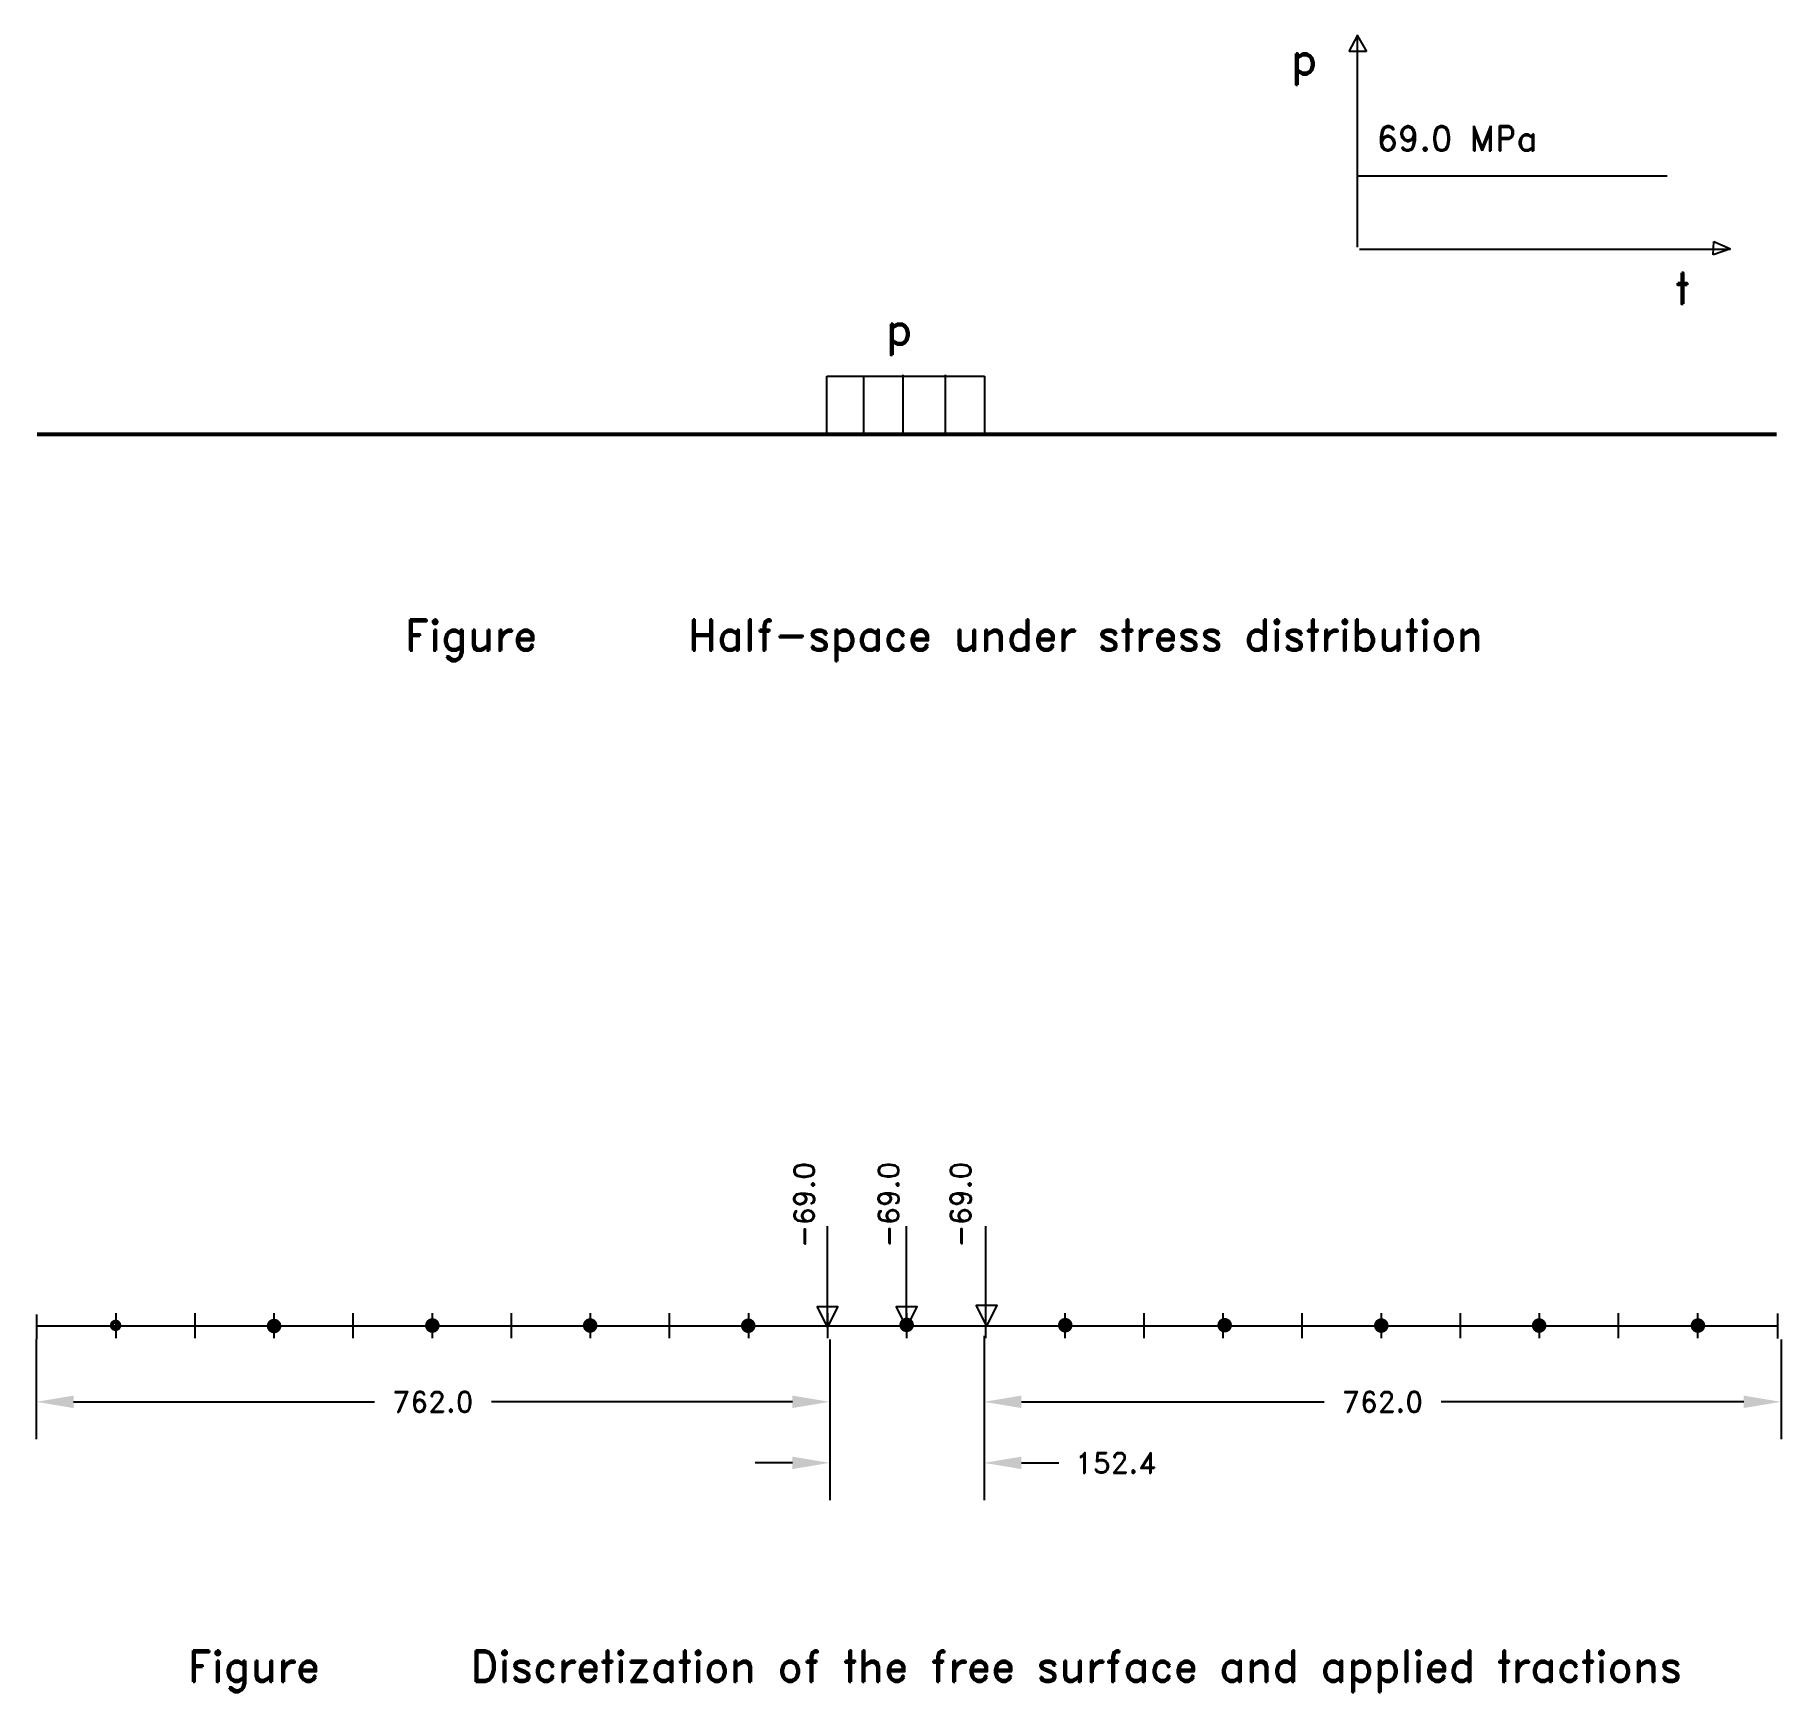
# Model space of a CAD drawing. Extents: x 2.03 to 10.44, y 0.96 to 8.94.
import ezdxf
from ezdxf.enums import TextEntityAlignment as Align

# ---------------------------------------------------------------- set-up
doc = ezdxf.new("R2010")
doc.units = 0
doc.header["$PDMODE"] = 2
doc.header["$PDSIZE"] = 0.06
doc.layers.get('0').update_dxf_attribs({"linetype": 'CONTINUOUS'})
doc.layers.get('DEFPOINTS').update_dxf_attribs({"linetype": 'CONTINUOUS'})
doc.styles.get("Standard").update_dxf_attribs({"font": 'ROMAND', "height": 0.12})
doc.dimstyles.get("Standard").update_dxf_attribs({"dimtxt": 2.5, "dimasz": 2.5, "dimexe": 1.25, "dimexo": 0.625, "dimtad": 1, "dimcen": 2.5, "dimazin": 3, "dimtfac": 1, "dimtmove": 0, "dimatfit": 3})

# ---------------------------------------------------------------- blocks, each defined once
blk = doc.blocks.new('*D')
at = {"color": 0, "linetype": 'BYBLOCK'}
for p, q in [((2.035, 2.6571), (2.035, 2.1764)), ((5.8577, 2.6571), (5.8577, 2.1764)), ((5.8577, 2.6571), (5.8577, 1.8824)), ((6.6014, 2.6744), (6.6014, 2.1764)), ((6.6014, 2.6398), (6.6014, 1.8824)), ((10.4411, 2.6571), (10.4411, 2.1764)), ((2.215, 2.3564), (3.6646, 2.3564)), ((5.6777, 2.3564), (4.228, 2.3564)), ((6.7814, 2.3564), (8.2396, 2.3564)), ((10.2611, 2.3564), (8.8029, 2.3564)), ((5.6777, 2.0624), (5.4977, 2.0624)), ((6.7814, 2.0624), (6.9614, 2.0624))]:
    blk.add_line(p, q, dxfattribs=at)
for points in [[(2.215, 2.3864), (2.215, 2.3264), (2.035, 2.3564)], [(5.6777, 2.3864), (5.6777, 2.3264), (5.8577, 2.3564)], [(6.7814, 2.3864), (6.7814, 2.3264), (6.6014, 2.3564)], [(10.2611, 2.3864), (10.2611, 2.3264), (10.4411, 2.3564)], [(5.6777, 2.0924), (5.6777, 2.0324), (5.8577, 2.0624)], [(6.7814, 2.0924), (6.7814, 2.0324), (6.6014, 2.0624)]]:
    blk.add_solid(points, dxfattribs=at)
at = {"layer": 'DEFPOINTS', "color": 0, "linetype": 'BYBLOCK'}
for p in [(2.035, 2.7196), (5.8577, 2.7196), (5.8577, 2.7196), (6.6014, 2.7369), (6.6014, 2.7023), (10.4411, 2.7196), (5.8577, 2.3564), (10.4411, 2.3564), (6.6014, 2.0624)]:
    blk.add_point(p, dxfattribs=at)
at = {"color": 0, "linetype": 'BYBLOCK'}
for s, p in [('762.0', (3.9463, 2.3564)), ('762.0', (8.5213, 2.3564)), ('152.4', (7.2348, 2.0624))]:
    blk.add_text(s, height=0.1, dxfattribs=at).set_placement(p, align=Align.MIDDLE_CENTER)

msp = doc.modelspace()

# ---------------------------------------------------------------- linework, layer by layer
at = {"color": 0}
for p, q in [((8.3608, 8.86), (8.4006, 8.9357)), ((8.4006, 8.9357), (8.4437, 8.86)), ((8.4008, 7.9176), (8.4008, 8.9404)), ((8.4437, 8.86), (8.3608, 8.86)), ((8.4008, 8.2611), (9.8921, 8.2611)), ((8.4096, 7.9081), (10.1955, 7.9081)), ((10.1145, 7.8805), (10.1178, 7.9454)), ((10.1971, 7.9093), (10.1145, 7.8805)), ((10.1178, 7.9454), (10.1971, 7.9093)), ((5.8444, 7.0156), (5.8444, 7.2974)), ((5.8444, 7.2974), (6.6033, 7.2974)), ((6.0212, 7.0181), (6.0212, 7.298)), ((6.2112, 7.0181), (6.2112, 7.3029)), ((6.416, 7.0181), (6.416, 7.3029)), ((6.6033, 7.2974), (6.6033, 7.0156)), ((5.8471, 2.7222), (5.8471, 3.2028)), ((6.2282, 2.7222), (6.2282, 3.2028)), ((6.6105, 2.7222), (6.6105, 3.2028)), ((2.0364, 2.7777), (2.0364, 2.6576)), ((10.4246, 2.7815), (10.4246, 2.6623))]:
    msp.add_line(p, q, dxfattribs=at)
at = {"color": 0, "const_width": 0.02}
msp.add_lwpolyline([(2.0385, 7.0169), (5.8485, 7.0169), (6.6105, 7.0169), (10.4205, 7.0169)], dxfattribs=at)
at = {"color": 0}
for points in [[(5.8471, 2.7126), (5.8975, 2.8134), (5.797, 2.8134), (5.8471, 2.7126)], [(6.2282, 2.7126), (6.2787, 2.8134), (6.1782, 2.8134), (6.2282, 2.7126)], [(6.6132, 2.7189), (6.6636, 2.8197), (6.5631, 2.8197), (6.6132, 2.7189)], [(2.0385, 2.7229), (5.8485, 2.7229), (6.6105, 2.7229), (10.4205, 2.7229)]]:
    msp.add_lwpolyline(points, dxfattribs=at)
for points, const_width in [([(2.3996, 2.7246, 1), (2.4346, 2.7246, 1)], 0.02), ([(3.1631, 2.7216, 1), (3.1981, 2.7216, 1)], 0.035), ([(3.9258, 2.7241, 1), (3.9608, 2.7241, 1)], 0.035), ([(4.6861, 2.7241, 1), (4.7211, 2.7241, 1)], 0.035), ([(5.4477, 2.723, 1), (5.4827, 2.723, 1)], 0.035), ([(6.2107, 2.7271, 1), (6.2457, 2.7271, 1)], 0.035), ([(6.9749, 2.7255, 1), (7.0099, 2.7255, 1)], 0.035), ([(7.7429, 2.7255, 1), (7.7779, 2.7255, 1)], 0.035), ([(8.4976, 2.7238, 1), (8.5326, 2.7238, 1)], 0.035), ([(9.258, 2.7238, 1), (9.293, 2.7238, 1)], 0.035), ([(10.023, 2.7238, 1), (10.058, 2.7238, 1)], 0.035)]:
    msp.add_lwpolyline(points, format="xyb", close=True, dxfattribs=dict(at, const_width=const_width))
for p in [(2.4195, 2.7229), (2.8005, 2.7229), (3.1815, 2.7229), (3.5625, 2.7229), (3.9435, 2.7229), (4.3245, 2.7229), (4.7055, 2.7229), (5.0865, 2.7229), (5.4675, 2.7229), (5.8485, 2.7229), (6.2295, 2.7229), (6.6105, 2.7229), (6.9915, 2.7229), (7.3725, 2.7229), (7.7535, 2.7229), (8.1345, 2.7229), (8.5155, 2.7229), (8.8965, 2.7229), (9.2775, 2.7229), (9.6585, 2.7229), (10.0395, 2.7229)]:
    msp.add_point(p, dxfattribs=at)

# ---------------------------------------------------------------- texts
for s, height, p in [('p', 0.15, (8.1437, 8.7505)), ('69.0 MPa', 0.12, (8.8807, 8.3818)), ('t', 0.15, (9.9654, 7.6446)), ('p', 0.15, (6.1919, 7.4493)), ('Figure      Half-space under stress distribution', 0.15, (6.4084, 5.9746)), ('Figure      Discretization of the free surface and applied tractions', 0.15, (6.3648, 1.0085))]:
    msp.add_text(s, height=height, dxfattribs=at).set_placement(p, align=Align.CENTER)
for p in [(5.7841, 3.3061), (6.1914, 3.3072), (6.5385, 3.3072)]:
    msp.add_text('-69.0', height=0.1, rotation=90, dxfattribs=at).set_placement(p, align=Align.CENTER)

# ---------------------------------------------------------------- dimensions: what is measured, and where the dimension line sits
for base, p1, p2, text, middle in [((5.8577, 2.3564), (2.035, 2.7196), (5.8577, 2.7196), '762.0', (3.9463, 2.3564)), ((6.6014, 2.0624), (5.8577, 2.7196), (6.6014, 2.7023), '152.4', (7.2348, 2.0624)), ((10.4411, 2.3564), (6.6014, 2.7369), (10.4411, 2.7196), '762.0', (8.5213, 2.3564))]:
    dim = msp.add_linear_dim(base=base, p1=p1, p2=p2, text=text, dimstyle='Standard', dxfattribs=at)
    dim.commit()
    dim.dimension.update_dxf_attribs({"geometry": '*D', "text_midpoint": middle})

doc.saveas('drawing.dxf')
